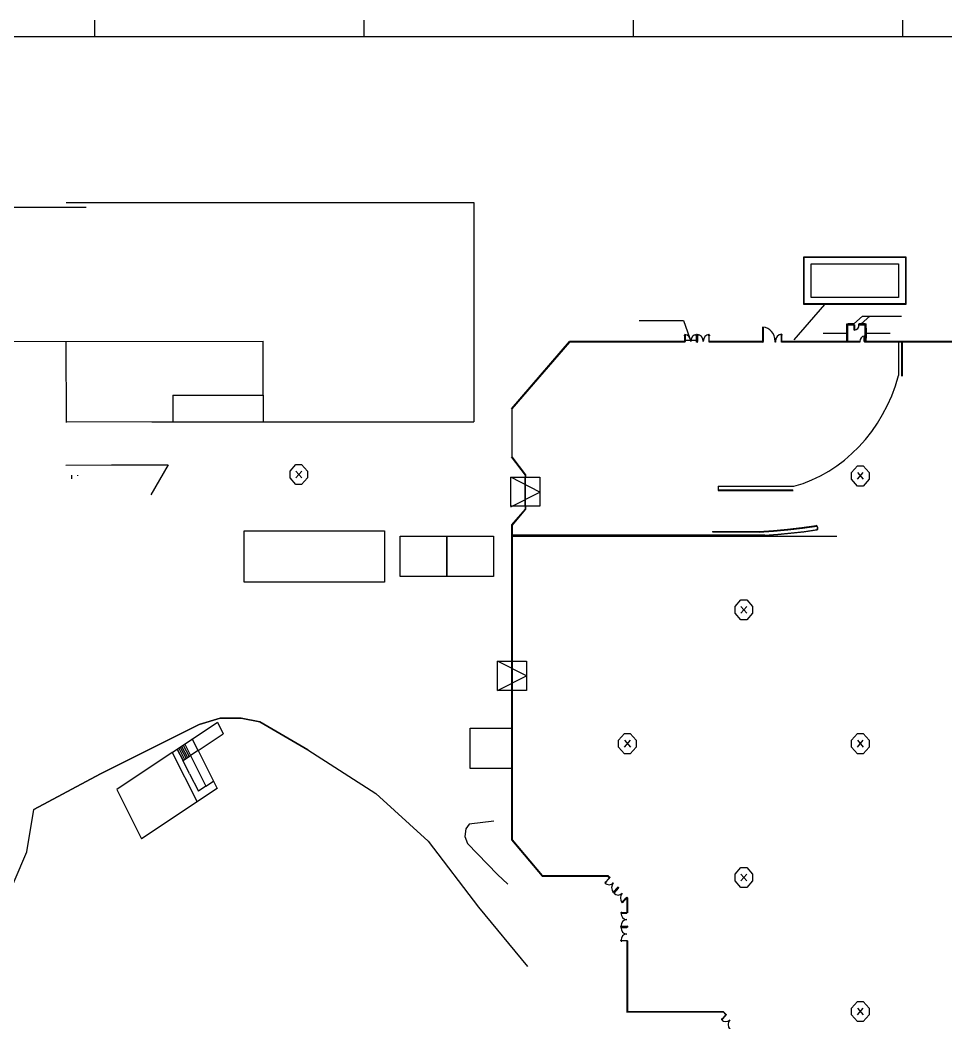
# Model space of a CAD drawing. Extents: x 0 to 5952, y 0 to 1070.
# Drawn here: x 1354 to 1880, y 454 to 1024 of the extents above; entities that cross this region are included whole.
import ezdxf

# ---------------------------------------------------------------- set-up
doc = ezdxf.new("R2010")
doc.units = 0

msp = doc.modelspace()

# ---------------------------------------------------------------- linework, layer by layer
at = {"layer": 'ARQ_MARGEM PRANCHA', "color": 210}
msp.add_lwpolyline([(2458.854069, 1014.147456), (20.774632, 1014.147456)], dxfattribs=at)
at = {"layer": 'ARQ_VISTA', "color": 252}
for points in [[(1396.81915, 1014.147456), (1396.81915, 1023.647336)], [(1549.712961, 1014.147456), (1549.712961, 1023.647336)], [(1702.606852, 1014.147456), (1702.606852, 1023.647336)], [(1855.58816, 1014.147456), (1855.58816, 1023.647336)]]:
    msp.add_lwpolyline(points, dxfattribs=at)
at = {"layer": 'ESTANDES', "color": 170}
for points in [[(1510.975285, 771.371758), (1514.281197, 771.371758), (1517.587055, 767.572266), (1517.587055, 763.772775), (1514.281197, 759.973284), (1510.975285, 759.973284), (1507.669453, 763.772775), (1507.669453, 767.572266), (1510.975285, 771.371758)], [(1829.764066, 770.515964), (1833.069871, 770.515964), (1836.37573, 766.716473), (1836.37573, 762.916982), (1833.069871, 759.117517), (1829.764066, 759.117517), (1826.458207, 762.916982), (1826.458207, 766.716473), (1829.764066, 770.515964)], [(1510.964702, 767.572134), (1514.288499, 763.772193)], [(1510.964702, 763.772193), (1514.288499, 767.572134)], [(1829.785126, 766.717663), (1833.108897, 762.917696)], [(1829.785126, 762.917696), (1833.108897, 766.717663)], [(1763.646573, 694.526218), (1766.952485, 694.526218), (1770.258343, 690.726727), (1770.258343, 686.927289), (1766.952485, 683.127771), (1763.646573, 683.127771), (1760.340714, 686.927289), (1760.340714, 690.726727), (1763.646573, 694.526218)], [(1763.659405, 690.728526), (1766.983176, 686.928559)], [(1763.659405, 686.928559), (1766.983176, 690.728526)], [(1697.529133, 618.536473), (1700.834992, 618.536473), (1704.140851, 614.737034), (1704.140851, 610.937517), (1700.834992, 607.138025), (1697.529133, 607.138025), (1694.223301, 610.937517), (1694.223301, 614.737034), (1697.529133, 618.536473)], [(1829.764066, 618.536473), (1833.069871, 618.536473), (1836.37573, 614.737034), (1836.37573, 610.937517), (1833.069871, 607.138025), (1829.764066, 607.138025), (1826.458207, 610.937517), (1826.458207, 614.737034), (1829.764066, 618.536473)], [(1697.533711, 614.739336), (1700.857482, 610.939369)], [(1697.533711, 610.939369), (1700.857482, 614.739336)], [(1829.785126, 614.739336), (1833.108897, 610.939369)], [(1829.785126, 610.939369), (1833.108897, 614.739336)], [(1763.646573, 542.546751), (1766.952485, 542.546751), (1770.258343, 538.74727), (1770.258343, 534.947792), (1766.952485, 531.148311), (1763.646573, 531.148311), (1760.340714, 534.947792), (1760.340714, 538.74727), (1763.646573, 542.546751)], [(1763.659405, 538.750141), (1766.983176, 534.950192)], [(1763.659405, 534.950192), (1766.983176, 538.750141)], [(1829.764066, 466.556992), (1833.069871, 466.556992), (1836.37573, 462.757538), (1836.37573, 458.958078), (1833.069871, 455.158619), (1829.764066, 455.158619), (1826.458207, 458.958078), (1826.458207, 462.757538), (1829.764066, 466.556992)], [(1829.785126, 462.760956), (1833.108897, 458.960994)], [(1829.785126, 458.960994), (1833.108897, 462.760956)]]:
    msp.add_lwpolyline(points, dxfattribs=at)
at = {"layer": 'ESTANDES', "color": 7}
for points in [[(1596.700045, 707.824424), (1570.253069, 707.824424), (1570.253069, 730.621346), (1596.700045, 730.621346), (1596.700045, 707.824424)], [(1623.146994, 707.824424), (1596.700045, 707.824424), (1596.700045, 730.621346), (1623.146994, 730.621346), (1623.146994, 707.824424)]]:
    msp.add_lwpolyline(points, dxfattribs=at)
at = {"layer": 'MALHA', "color": 9}
for points in [[(1383.698982, 765.34043), (1383.698982, 763.219268)], [(1387.02278, 765.34043), (1387.02278, 764.94837)], [(1387.02278, 765.34043), (1387.02278, 764.94837)], [(1633.419746, 730.618065), (1818.151888, 730.618065)]]:
    msp.add_lwpolyline(points, dxfattribs=at)
at = {"layer": 'PAVILHÃ\x83O', "color": 7}
for points in [[(2029.470573, 959.743926), (2028.478069, 958.978567), (2025.826286, 956.40981), (1925.241619, 840.80646), (1833.772339, 840.80646)], [(1391.920925, 917.308729), (1314.24949, 917.268512)], [(1380.550127, 920.153658), (1612.077556, 920.153658)], [(1612.077556, 920.153658), (1612.077556, 795.498896)], [(1857.220267, 862.244456), (1799.31297, 862.244456), (1799.31297, 889.291162), (1857.220267, 889.291162), (1857.220267, 862.244456)], [(1856.979258, 862.521395), (1799.553952, 862.521395), (1799.553952, 889.014197), (1856.979258, 889.014197), (1856.979258, 862.521395)], [(1853.137989, 866.164412), (1803.549923, 866.164412), (1803.549923, 885.161842), (1853.137989, 885.161842), (1853.137989, 866.164412)], [(1811.143375, 862.244456), (1793.69627, 842.018012)], [(1832.671542, 855.574451), (1827.773369, 851.25172)], [(1836.782553, 855.574451), (1831.971825, 851.25172)], [(1832.671542, 855.574451), (1854.713475, 855.574451)], [(1705.843125, 853.121555), (1731.121358, 853.121555)], [(1731.121358, 853.121555), (1734.445156, 843.440701)], [(1776.079831, 849.050152), (1775.904915, 849.050152)], [(1775.904915, 849.050152), (1775.904915, 848.617902)], [(1775.904915, 848.617902), (1775.992386, 848.617902)], [(1775.992386, 848.617902), (1775.992386, 848.979799)], [(1775.992386, 848.979799), (1776.079831, 848.979799)], [(1776.079831, 841.188888), (1776.079831, 849.241154)], [(1776.079831, 849.241154), (1776.254826, 849.241154)], [(1776.079831, 849.120531), (1776.079831, 849.120531)], [(1776.079831, 849.120531), (1776.079831, 848.90942)], [(1776.079831, 848.90942), (1776.079831, 848.90942)], [(1783.091254, 841.186401), (1782.948882, 842.809723), (1782.540498, 844.321709), (1781.894333, 845.689947), (1781.03854, 846.882053), (1780.001321, 847.86564), (1778.81083, 848.608298), (1777.495271, 849.077642), (1776.082821, 849.241286)], [(1776.254826, 849.241154), (1776.254826, 841.188888)], [(1776.254826, 849.120531), (1776.254826, 849.120531)], [(1776.254826, 849.120531), (1776.254826, 848.90942)], [(1776.254826, 849.050152), (1776.342244, 849.050152)], [(1776.342244, 848.979799), (1776.254826, 848.979799)], [(1776.254826, 848.90942), (1776.254826, 848.90942)], [(1776.342244, 849.050152), (1776.342244, 848.617902)], [(1776.342244, 848.617902), (1776.342244, 848.979799)], [(1776.342244, 848.617902), (1776.342244, 848.617902)], [(1823.8373, 841.188888), (1823.8373, 851.25172)], [(1823.8373, 851.25172), (1827.948312, 851.25172)], [(1823.8373, 848.788796), (1824.362127, 848.788796)], [(1823.8373, 843.088858), (1823.8373, 848.788796)], [(1824.012216, 848.788796), (1824.012216, 843.088858)], [(1824.187185, 848.788796), (1824.187185, 843.088858)], [(1824.362127, 841.188888), (1824.362127, 850.688767)], [(1824.362127, 850.688767), (1828.035783, 850.688767)], [(1824.362127, 843.088858), (1824.362127, 848.788796)], [(1824.537043, 850.688767), (1824.537043, 851.25172)], [(1824.537043, 850.688767), (1824.537043, 851.25172)], [(1827.860814, 851.25172), (1824.537043, 851.25172)], [(1824.537043, 851.111015), (1827.860814, 851.111015)], [(1824.537043, 850.829525), (1827.860814, 850.829525)], [(1827.860814, 850.688767), (1824.537043, 850.688767)], [(1827.860814, 850.688767), (1827.860814, 851.25172)], [(1827.860814, 850.688767), (1827.860814, 851.25172)], [(1827.948312, 850.688767), (1827.948312, 851.25172)], [(1827.948312, 847.642782), (1827.948312, 850.688767)], [(1827.948312, 850.688767), (1828.123228, 850.688767)], [(1828.123228, 850.688767), (1828.123228, 847.642782)], [(1828.132329, 847.64556), (1829.120018, 847.88088), (1829.944882, 848.548079), (1830.471031, 849.537169), (1830.61171, 850.685116)], [(1830.57234, 851.25172), (1834.77077, 851.25172)], [(1830.57234, 850.688767), (1830.57234, 851.25172)], [(1830.57234, 850.688767), (1834.245969, 850.688767)], [(1830.747282, 850.688767), (1830.747282, 851.25172)], [(1830.747282, 850.688767), (1830.747282, 851.25172)], [(1834.071053, 851.25172), (1830.747282, 851.25172)], [(1830.747282, 851.111015), (1834.071053, 851.111015)], [(1830.747282, 850.829525), (1834.071053, 850.829525)], [(1834.071053, 850.688767), (1830.747282, 850.688767)], [(1834.071053, 850.688767), (1834.071053, 851.25172)], [(1834.071053, 850.688767), (1834.071053, 851.25172)], [(1834.245969, 841.188888), (1834.245969, 850.688767)], [(1834.245969, 848.788796), (1834.77077, 848.788796)], [(1834.245969, 843.088858), (1834.245969, 848.788796)], [(1834.420964, 848.788796), (1834.420964, 843.088858)], [(1834.683325, 848.788796), (1834.683325, 843.088858)], [(1834.77077, 841.188888), (1834.77077, 851.25172)], [(1834.77077, 843.088858), (1834.77077, 848.788796)], [(1731.733656, 844.848097), (1731.646185, 844.848097)], [(1731.646185, 844.848097), (1731.646185, 844.435956)], [(1731.646185, 844.435956), (1731.646185, 844.777718)], [(1731.646185, 844.777718), (1731.733656, 844.777718)], [(1731.646185, 844.435956), (1731.646185, 844.435956)], [(1731.733656, 841.188888), (1731.733656, 845.0391)], [(1731.733656, 845.0391), (1731.908599, 845.0391)], [(1731.733656, 844.918476), (1731.733656, 844.918476)], [(1731.733656, 844.918476), (1731.733656, 844.707418)], [(1731.733656, 844.707418), (1731.733656, 844.707418)], [(1735.099655, 841.186401), (1734.835971, 842.687512), (1734.116888, 843.913326), (1733.050327, 844.739803), (1732.420461, 844.964514), (1731.74424, 845.042883)], [(1731.908599, 845.0391), (1731.908599, 841.188888)], [(1731.908599, 844.918476), (1731.908599, 844.918476)], [(1731.908599, 844.918476), (1731.908599, 844.707418)], [(1731.908599, 844.848097), (1731.996043, 844.848097)], [(1731.996043, 844.777718), (1731.908599, 844.777718)], [(1731.908599, 844.707418), (1731.908599, 844.707418)], [(1731.996043, 844.848097), (1731.996043, 844.435956)], [(1731.996043, 844.435956), (1731.996043, 844.777718)], [(1731.996043, 844.435956), (1731.996043, 844.435956)], [(1738.455123, 845.042883), (1737.171049, 844.749328), (1736.082448, 843.913326), (1735.355083, 842.662218), (1735.099655, 841.186401)], [(1738.293727, 844.848097), (1738.20623, 844.848097)], [(1738.20623, 844.848097), (1738.20623, 844.435956)], [(1738.20623, 844.435956), (1738.20623, 844.777718)], [(1738.20623, 844.777718), (1738.293727, 844.777718)], [(1738.20623, 844.435956), (1738.20623, 844.435956)], [(1738.468669, 845.0391), (1738.293727, 845.0391)], [(1738.293727, 845.0391), (1738.293727, 841.188888)], [(1738.293727, 844.918476), (1738.293727, 844.918476)], [(1738.293727, 844.918476), (1738.293727, 844.707418)], [(1738.293727, 844.707418), (1738.293727, 844.707418)], [(1738.468669, 841.188888), (1738.468669, 845.0391)], [(1738.468669, 844.918476), (1738.468669, 844.918476)], [(1738.468669, 844.918476), (1738.468669, 844.707418)], [(1738.468669, 844.848097), (1738.556141, 844.848097)], [(1738.556141, 844.777718), (1738.468669, 844.777718)], [(1738.468669, 844.707418), (1738.468669, 844.707418)], [(1738.556141, 844.848097), (1738.556141, 844.435956)], [(1738.556141, 844.435956), (1738.556141, 844.777718)], [(1738.556141, 844.435956), (1738.556141, 844.435956)], [(1738.818554, 844.848097), (1738.731056, 844.848097)], [(1738.731056, 844.848097), (1738.731056, 844.435956)], [(1738.731056, 844.435956), (1738.731056, 844.777718)], [(1738.731056, 844.777718), (1738.818554, 844.777718)], [(1738.731056, 844.435956), (1738.731056, 844.435956)], [(1738.905999, 844.918476), (1738.818554, 844.918476)], [(1738.818554, 844.918476), (1738.818554, 844.707418)], [(1738.818554, 844.707418), (1738.905999, 844.707418)], [(1742.24038, 841.186401), (1741.984951, 842.662218), (1741.25756, 843.913378), (1740.168933, 844.749355), (1738.884832, 845.042883)], [(1738.905999, 841.188888), (1738.905999, 845.0391)], [(1738.905999, 845.0391), (1738.993496, 845.0391)], [(1738.993496, 845.0391), (1738.993496, 841.188888)], [(1738.993496, 844.918476), (1739.080941, 844.918476)], [(1739.080941, 844.707418), (1738.993496, 844.707418)], [(1739.080941, 844.918476), (1739.080941, 844.707418)], [(1739.080941, 844.848097), (1739.168386, 844.848097)], [(1739.168386, 844.777718), (1739.080941, 844.777718)], [(1739.168386, 844.848097), (1739.168386, 844.435956)], [(1739.168386, 844.435956), (1739.168386, 844.777718)], [(1739.168386, 844.435956), (1739.168386, 844.435956)], [(1745.595795, 845.042883), (1744.919547, 844.964514), (1744.289707, 844.739803), (1743.223147, 843.913326), (1742.504063, 842.687486), (1742.24038, 841.186401)], [(1745.466096, 844.848097), (1745.291154, 844.848097)], [(1745.291154, 844.848097), (1745.291154, 844.435956)], [(1745.291154, 844.435956), (1745.378651, 844.435956)], [(1745.378651, 844.435956), (1745.378651, 844.777718)], [(1745.378651, 844.777718), (1745.466096, 844.777718)], [(1745.553567, 845.0391), (1745.466096, 845.0391)], [(1745.466096, 845.0391), (1745.466096, 841.188888)], [(1745.466096, 844.918476), (1745.466096, 844.918476)], [(1745.466096, 844.918476), (1745.466096, 844.707418)], [(1745.466096, 844.707418), (1745.466096, 844.707418)], [(1745.553567, 841.188888), (1745.553567, 845.0391)], [(1745.553567, 844.918476), (1745.641038, 844.918476)], [(1745.641038, 844.707418), (1745.553567, 844.707418)], [(1745.641038, 844.918476), (1745.641038, 844.707418)], [(1745.641038, 844.848097), (1745.72851, 844.848097)], [(1745.72851, 844.777718), (1745.641038, 844.777718)], [(1745.72851, 844.848097), (1745.72851, 844.435956)], [(1745.72851, 844.435956), (1745.72851, 844.777718)], [(1745.72851, 844.435956), (1745.72851, 844.435956)], [(1786.760703, 845.289845), (1786.041169, 845.206475), (1785.37098, 844.967371), (1784.236105, 844.08795), (1783.470957, 842.783635), (1783.190367, 841.186401)], [(1786.576024, 845.099425), (1786.488526, 845.099425)], [(1786.488526, 845.099425), (1786.488526, 844.667175)], [(1786.488526, 844.667175), (1786.488526, 845.019018)], [(1786.488526, 845.019018), (1786.576024, 845.019018)], [(1786.488526, 844.667175), (1786.488526, 844.667175)], [(1786.663442, 845.169777), (1786.576024, 845.169777)], [(1786.576024, 845.169777), (1786.576024, 844.958719)], [(1786.576024, 844.958719), (1786.663442, 844.958719)], [(1786.75094, 845.290454), (1786.663442, 845.290454)], [(1786.663442, 845.290454), (1786.663442, 841.188888)], [(1786.75094, 841.188888), (1786.75094, 845.290454)], [(1786.75094, 845.169777), (1786.75094, 845.169777)], [(1786.75094, 845.169777), (1786.75094, 844.958719)], [(1786.75094, 845.099425), (1786.925882, 845.099425)], [(1786.838411, 845.019018), (1786.75094, 845.019018)], [(1786.75094, 844.958719), (1786.75094, 844.958719)], [(1786.838411, 844.667175), (1786.838411, 845.019018)], [(1786.925882, 844.667175), (1786.838411, 844.667175)], [(1786.925882, 845.099425), (1786.925882, 844.667175)], [(1810.367248, 845.953895), (1824.09974, 845.953895)], [(1823.8373, 843.088858), (1824.362127, 843.088858)], [(1828.123228, 847.642782), (1827.948312, 847.642782)], [(1833.607028, 844.22601), (1832.619339, 843.990663), (1831.794475, 843.323464), (1831.268326, 842.334347), (1831.127673, 841.186401)], [(1833.633698, 841.188888), (1833.633698, 844.224846)], [(1833.633698, 844.224846), (1833.808666, 844.224846)], [(1833.808666, 844.224846), (1833.808666, 841.188888)], [(1834.245969, 843.088858), (1834.77077, 843.088858)], [(1834.508383, 845.953895), (1848.32832, 845.953895)], [(1314.24949, 841.20897), (1492.334063, 841.440189)], [(1380.375158, 841.309485), (1380.550127, 795.237462)], [(1492.334063, 810.668577), (1492.334063, 841.440189)], [(1666.220207, 841.188888), (1633.244778, 802.99829)], [(1666.395149, 840.806883), (1633.594662, 802.847477)], [(1731.876372, 841.186401), (1666.227986, 841.186401)], [(1731.79377, 840.80646), (1666.364881, 840.80646)], [(1731.733656, 841.188888), (1731.383798, 841.188888)], [(1731.733656, 840.806883), (1731.383798, 840.806883)], [(1731.733656, 841.188888), (1731.733656, 840.806883)], [(1731.733656, 841.188888), (1731.733656, 841.188888)], [(1731.733656, 841.038102), (1731.733656, 841.188888)], [(1731.908599, 841.188888), (1731.733656, 841.188888)], [(1731.821127, 841.038102), (1731.733656, 841.038102)], [(1731.733656, 840.806883), (1731.821127, 840.806883)], [(1731.79377, 841.938399), (1738.405514, 841.938399)], [(1731.821127, 840.806883), (1731.821127, 841.038102)], [(1738.293727, 841.188888), (1738.468669, 841.188888)], [(1739.017071, 841.186401), (1738.322884, 841.186401)], [(1738.381198, 840.806883), (1738.381198, 841.038102)], [(1738.381198, 841.038102), (1738.468669, 841.038102)], [(1738.468669, 840.806883), (1738.381198, 840.806883)], [(1738.934441, 840.80646), (1738.405514, 840.80646)], [(1738.818554, 841.188888), (1738.468669, 841.188888)], [(1738.468669, 841.188888), (1738.468669, 840.806883)], [(1738.468669, 841.188888), (1738.468669, 841.188888)], [(1738.468669, 841.038102), (1738.468669, 841.188888)], [(1738.818554, 840.806883), (1738.468669, 840.806883)], [(1738.818554, 841.188888), (1738.818554, 840.806883)], [(1738.905999, 841.188888), (1738.818554, 841.188888)], [(1738.818554, 840.806883), (1738.905999, 840.806883)], [(1738.905999, 841.038102), (1738.905999, 841.188888)], [(1738.993496, 841.188888), (1738.905999, 841.188888)], [(1738.905999, 840.806883), (1738.905999, 841.038102)], [(1738.905999, 841.038102), (1738.905999, 841.038102)], [(1776.21498, 841.186401), (1745.463583, 841.186401)], [(1745.466096, 841.188888), (1745.553567, 841.188888)], [(1776.132377, 840.80646), (1745.546212, 840.80646)], [(1745.553567, 841.188888), (1745.641038, 841.188888)], [(1745.553567, 841.038102), (1745.553567, 841.188888)], [(1745.553567, 840.806883), (1745.553567, 841.038102)], [(1745.553567, 841.038102), (1745.553567, 841.038102)], [(1745.641038, 840.806883), (1745.553567, 840.806883)], [(1745.641038, 841.188888), (1745.641038, 840.806883)], [(1775.992386, 841.188888), (1775.992386, 840.806883)], [(1776.079831, 841.188888), (1775.992386, 841.188888)], [(1775.992386, 840.806883), (1776.167302, 840.806883)], [(1776.079831, 841.038102), (1776.079831, 841.188888)], [(1776.254826, 841.188888), (1776.079831, 841.188888)], [(1776.167302, 841.038102), (1776.079831, 841.038102)], [(1776.167302, 840.806883), (1776.167302, 841.038102)], [(1783.077257, 841.188888), (1783.164755, 841.188888)], [(1783.077257, 841.038102), (1783.077257, 841.188888)], [(1783.077257, 840.806883), (1783.077257, 841.038102)], [(1783.077257, 841.038102), (1783.077257, 841.038102)], [(1783.164755, 840.806883), (1783.077257, 840.806883)], [(1783.164755, 841.188888), (1783.164755, 840.806883)], [(1783.164755, 841.188888), (1783.164755, 841.188888)], [(1783.164755, 841.038102), (1783.164755, 841.188888)], [(1783.2522, 841.038102), (1783.164755, 841.038102)], [(1783.164755, 840.806883), (1783.2522, 840.806883)], [(1783.2522, 840.806883), (1783.2522, 841.038102)], [(1786.663442, 841.188888), (1786.75094, 841.188888)], [(1786.75094, 841.188888), (1786.838411, 841.188888)], [(1786.75094, 841.038102), (1786.75094, 841.188888)], [(1786.75094, 840.806883), (1786.75094, 841.038102)], [(1786.75094, 841.038102), (1786.75094, 841.038102)], [(1786.838411, 840.806883), (1786.75094, 840.806883)], [(1831.127673, 840.80646), (1786.810312, 840.80646)], [(1831.097167, 841.188888), (1786.838411, 841.188888)], [(1786.838411, 840.806883), (1786.838411, 841.188888)], [(1831.097167, 841.188888), (1831.097167, 840.806883)], [(1833.808666, 841.188888), (1833.633698, 841.188888)], [(1833.808666, 841.188888), (1833.808666, 840.806883)], [(1925.125097, 841.188888), (1833.808666, 841.188888)], [(1853.139048, 840.806883), (1853.139048, 821.807072)], [(1854.800946, 840.806883), (1854.800946, 821.515554)], [(1854.975915, 840.806883), (1854.975915, 821.485365)], [(1855.150804, 840.806883), (1855.150804, 821.455229)], [(1644.528184, 815.554235), (1653.274954, 825.637202)], [(1793.680845, 759.042163), (1798.87408, 760.628947), (1803.927139, 762.586888), (1808.827877, 764.90318), (1813.564231, 767.565043), (1818.124054, 770.559726), (1822.49523, 773.874369), (1826.66564, 777.496272), (1830.623193, 781.412603), (1834.355745, 785.610583), (1837.851177, 790.077432), (1841.097425, 794.800397), (1844.082319, 799.766647), (1846.793765, 804.963401), (1849.219647, 810.377907), (1851.347847, 815.997385), (1853.166247, 821.80903)], [(1441.165325, 810.668577), (1492.334063, 810.668577)], [(1441.165325, 810.668577), (1441.165325, 795.478762)], [(1492.334063, 810.668577), (1492.334063, 795.498896)], [(1633.585217, 802.844567), (1633.585217, 775.168074)], [(1380.375158, 795.730115), (1429.182229, 795.498896)], [(1429.182229, 795.498896), (1612.077556, 795.498896)], [(1633.253456, 775.600561), (1641.058946, 765.355299)], [(1633.583021, 775.745473), (1641.389489, 765.498888)], [(1380.375158, 770.869473), (1406.265663, 771.070583)], [(1406.265663, 771.070583), (1434.167951, 771.171072)], [(1438.453852, 771.140909), (1428.744926, 754.191881)], [(1434.167951, 771.171072), (1438.453852, 771.140909)], [(1641.224283, 747.755317), (1632.959478, 747.755317), (1632.959478, 764.093106), (1649.488904, 764.093106), (1649.488904, 747.755317), (1641.224283, 747.755317)], [(1649.513854, 755.699819), (1632.982391, 764.0939)], [(1641.379329, 764.0939), (1641.029445, 764.0939)], [(1641.058946, 765.355299), (1641.058946, 764.093106)], [(1641.116916, 747.758069), (1641.116916, 764.0939)], [(1641.291884, 747.758069), (1641.291884, 764.0939)], [(1641.389489, 765.498888), (1641.389489, 764.093106)], [(1750.714153, 759.037348), (1750.714153, 756.96643)], [(1750.714153, 759.037348), (1793.660921, 759.037348)], [(1632.982391, 747.295657), (1649.513854, 755.699819)], [(1750.714153, 756.96643), (1793.136095, 756.96643)], [(1750.714153, 756.775428), (1793.223592, 756.775428)], [(1750.714153, 756.775428), (1750.714153, 756.584452)], [(1750.714153, 756.584452), (1793.223592, 756.584452)], [(1641.058946, 747.755317), (1641.058946, 746.050927), (1633.423133, 736.987318)], [(1641.389489, 747.755317), (1641.389489, 745.893553), (1633.757698, 736.834575)], [(1641.379329, 747.758069), (1641.029445, 747.758069)], [(1633.423133, 736.987318), (1633.423133, 659.56938)], [(1633.757698, 736.834575), (1633.818923, 659.56938)], [(1773.965257, 733.280563), (1782.056496, 733.823091), (1790.135088, 734.561992), (1798.198255, 735.497002), (1806.243325, 736.627829)], [(1773.973009, 733.090805), (1782.060756, 733.631004), (1790.13575, 734.369111), (1798.195213, 735.304888), (1806.236419, 736.438044)], [(1773.980815, 732.901046), (1782.165425, 733.448971), (1790.336939, 734.199328), (1798.492498, 735.151827), (1806.629245, 736.306149)], [(1806.640702, 734.199936), (1807.113618, 734.740003), (1807.197649, 735.500097), (1806.85729, 736.158962), (1806.236419, 736.438044)], [(1806.690047, 734.016607), (1807.253476, 734.636684), (1807.362035, 735.524545), (1806.969076, 736.299059), (1806.635199, 736.531601), (1806.243325, 736.627829)], [(1561.394142, 704.5278), (1481.557333, 704.5278), (1481.557333, 733.593909), (1561.394142, 733.593909), (1561.394142, 704.5278)], [(1777.216929, 731.191046), (1633.769578, 731.191046)], [(1747.565351, 733.282019), (1773.980629, 733.282019)], [(1747.565351, 733.282019), (1747.565351, 733.091043)], [(1747.565351, 733.091043), (1773.980629, 733.091043)], [(1777.200578, 731.188929), (1784.643298, 731.74876), (1792.074217, 732.477184), (1799.491193, 733.374014), (1806.892056, 734.438987)], [(1777.209706, 730.999276), (1784.586598, 731.55445), (1791.952086, 732.273111), (1799.304133, 733.154992), (1806.640702, 734.199936)], [(1633.619851, 643.041621), (1625.355177, 643.041621), (1625.355177, 659.702359), (1641.88455, 659.702359), (1641.88455, 643.041621), (1633.619851, 643.041621)], [(1641.904156, 651.301399), (1625.372693, 659.705534)], [(1633.857049, 659.564776), (1633.419746, 659.564776)], [(1633.710126, 659.56938), (1633.69531, 643.041621), (1633.529998, 643.041621), (1633.544815, 659.56938), (1633.710153, 659.56938)], [(1633.710126, 659.56938), (1633.69531, 643.041621), (1633.529998, 643.041621), (1633.544815, 659.56938), (1633.710153, 659.56938)], [(1625.372693, 643.037996), (1641.904156, 651.301399)], [(1633.419746, 643.037996), (1633.769578, 643.037996)], [(1633.423133, 643.041621), (1633.423133, 617.388526)], [(1633.76471, 643.041621), (1633.753333, 617.388526)], [(1328.941361, 486.261102), (1337.692708, 503.563994), (1358.226995, 551.519123), (1362.158169, 575.534168), (1399.999041, 595.697324), (1456.077223, 623.74254), (1467.990707, 627.366771), (1479.998304, 627.313696), (1490.49963, 625.175733), (1517.838224, 609.263288), (1556.456838, 584.592432), (1586.082302, 557.44461), (1614.670707, 520.065329), (1642.473353, 486.261059)], [(1517.838224, 609.263315), (1490.49963, 625.175813), (1479.998304, 627.313723), (1467.990707, 627.366824), (1456.077223, 623.742566), (1399.999041, 595.697403), (1362.158169, 575.534221)], [(1440.727996, 607.893357), (1466.531029, 625.013279)], [(1466.531029, 625.013279), (1469.767329, 618.428708)], [(1633.423133, 598.776462), (1609.951393, 598.776462), (1609.951393, 621.573383), (1633.423133, 621.573383), (1633.423133, 598.776462)], [(1455.510063, 608.948937), (1452.186318, 615.523454)], [(1452.273789, 615.362614), (1452.186318, 615.523454)], [(1455.510063, 608.948937), (1469.767329, 618.428708)], [(1633.423133, 617.388526), (1633.423133, 558.161709), (1650.714161, 537.557633), (1687.977528, 537.557633)], [(1633.753677, 617.388526), (1633.753677, 558.31866), (1650.850713, 537.937588), (1688.287937, 537.912452)], [(1446.938235, 603.228864), (1443.614437, 609.79338)], [(1443.701909, 609.632487), (1443.614437, 609.79338)], [(1443.614437, 609.79338), (1443.701909, 609.632487)], [(1443.614437, 609.79338), (1446.938235, 603.228864)], [(1444.489149, 610.366361), (1444.576594, 610.205495)], [(1444.489149, 610.366361), (1447.81292, 603.801872)], [(1445.363807, 610.939369), (1445.363807, 610.768474)], [(1445.363807, 610.939369), (1448.687578, 604.374853)], [(1446.151021, 611.512376), (1446.238492, 611.341482)], [(1446.151021, 611.512376), (1449.474792, 604.937832)], [(1447.02568, 612.075356), (1447.113151, 611.914489)], [(1447.02568, 612.075356), (1450.349451, 605.51084)], [(1447.900365, 612.648363), (1447.987836, 612.487497)], [(1447.900365, 612.648363), (1451.224136, 606.083847)], [(1440.727996, 607.893357), (1409.327047, 586.862898)], [(1440.727996, 607.893357), (1454.897818, 579.825942)], [(1446.938235, 603.228864), (1451.224136, 606.093901)], [(1447.725449, 603.962712), (1447.81292, 603.801872)], [(1448.600134, 604.535746), (1448.687578, 604.374853)], [(1449.387347, 605.108727), (1449.474792, 604.937832)], [(1450.262006, 605.67168), (1450.349451, 605.51084)], [(1451.136691, 606.244687), (1451.224136, 606.083847)], [(1455.510063, 608.948937), (1451.224136, 606.093901)], [(1451.399078, 606.194443), (1451.224136, 606.093901)], [(1451.224136, 606.093901), (1459.970958, 588.772949)], [(1455.510063, 608.948937), (1455.422644, 609.109751)], [(1455.510063, 608.948937), (1455.422644, 608.858423)], [(1455.510063, 608.948937), (1466.356114, 587.456013)], [(1450.699335, 595.759607), (1446.850764, 603.389678)], [(1446.850764, 603.389678), (1446.938235, 603.228864)], [(1450.699335, 595.759607), (1455.685031, 585.927967)], [(1450.699335, 595.759607), (1455.685031, 585.927967)], [(1450.699335, 595.759607), (1455.685031, 585.927967)], [(1409.327047, 586.862898), (1423.409371, 558.906008)], [(1466.356114, 587.456013), (1423.409371, 558.906008)], [(1459.970958, 588.772949), (1455.685031, 585.927967)], [(1459.970958, 588.772949), (1464.256859, 591.627932)], [(1459.970958, 588.772949), (1460.058403, 588.873437)], [(1464.081943, 591.537471), (1464.256859, 591.627932)], [(1623.308892, 568.863449), (1609.306393, 567.14051), (1607.524691, 564.539369), (1606.88821, 560.096232), (1608.362387, 556.140589), (1625.491041, 538.634314), (1631.388887, 533.032372)], [(1688.786914, 536.578737), (1686.425299, 533.854427)], [(1686.512744, 533.743849), (1688.961856, 536.468157)], [(1687.9997, 537.553871), (1688.262087, 537.915757)], [(1687.9997, 537.553871), (1688.087172, 537.463386)], [(1688.087172, 537.463386), (1688.349585, 537.815226)], [(1688.087172, 537.463386), (1688.786914, 536.618956)], [(1688.262087, 537.915757), (1688.349585, 537.815226)], [(1688.349585, 537.825299), (1689.136799, 536.970796)], [(1688.786914, 536.618956), (1689.136799, 536.970796)], [(1688.961856, 536.679271), (1688.786914, 536.578737)], [(1688.786914, 536.578737), (1688.786914, 536.618956)], [(1688.961856, 536.468157), (1688.786914, 536.578737)], [(1689.136799, 536.890384), (1688.961856, 536.639051)], [(1688.961856, 536.639051), (1688.961856, 536.679271)], [(1689.136799, 536.970796), (1689.136799, 536.890384)], [(1686.425299, 533.854427), (1686.512744, 533.743849)], [(1686.451519, 533.853067), (1686.976902, 533.357526), (1687.559831, 533.003025), (1688.821945, 532.717347), (1690.085144, 532.996434), (1690.669475, 533.34789), (1691.196842, 533.840684)], [(1686.512744, 534.105759), (1686.687713, 534.397285)], [(1686.775157, 534.37719), (1686.512744, 534.135906)], [(1686.512744, 534.135906), (1686.600242, 534.065543)], [(1686.512744, 533.965009), (1686.600242, 534.105759)], [(1686.512744, 534.005228), (1686.512744, 534.105759)], [(1686.512744, 533.944911), (1686.512744, 533.964967)], [(1686.600242, 534.105759), (1686.687713, 534.085704)], [(1686.600242, 533.81421), (1686.775157, 533.95496)], [(1686.600242, 533.834334), (1686.600242, 533.814279)], [(1686.687713, 534.397285), (1686.775157, 534.377229)], [(1686.775157, 533.834334), (1686.687713, 533.914744)], [(1686.687713, 533.854427), (1686.775157, 533.763968)], [(1687.037571, 534.075591), (1686.775157, 533.834334)], [(1686.775157, 533.763968), (1687.037571, 534.055494)], [(1686.775157, 533.95496), (1686.775157, 533.975016)], [(1687.037571, 534.055494), (1687.037571, 534.075549)], [(1691.196842, 533.840668), (1690.457253, 532.566818), (1690.208757, 531.116254), (1690.451644, 529.664435), (1691.186259, 528.386803)], [(1691.061084, 528.496295), (1693.510144, 531.210557)], [(1693.597642, 531.110024), (1691.148582, 528.385716)], [(1693.860055, 530.75816), (1691.498387, 528.033849)], [(1691.585911, 527.933342), (1693.9475, 530.647577)], [(1693.510144, 531.210557), (1693.597642, 531.110024)], [(1693.860055, 531.50208), (1693.597642, 531.25075)], [(1693.597642, 531.069807), (1693.9475, 531.421647)], [(1693.597642, 531.25075), (1693.685113, 531.210557)], [(1693.685113, 531.210557), (1693.597642, 531.110024)], [(1693.597642, 531.110024), (1693.597642, 531.069807)], [(1693.597642, 531.069807), (1693.860055, 530.798376)], [(1693.9475, 531.421647), (1693.860055, 531.50208)], [(1693.860055, 530.798376), (1694.122442, 531.160289)], [(1693.9475, 530.86874), (1693.860055, 530.75816)], [(1693.860055, 530.75816), (1693.860055, 530.798376)], [(1693.9475, 530.647577), (1693.860055, 530.75816)], [(1693.9475, 531.421647), (1694.122442, 531.160289)], [(1694.034971, 530.828547), (1693.9475, 530.86874)], [(1694.209913, 531.079853), (1694.034971, 530.828547)], [(1694.122442, 531.160289), (1694.209913, 531.079853)], [(1691.148582, 528.385716), (1691.061084, 528.496295)], [(1691.148582, 528.747604), (1691.410969, 529.03913)], [(1691.410969, 529.019032), (1691.148582, 528.777772)], [(1691.148582, 528.777772), (1691.236027, 528.697336)], [(1691.148582, 528.596803), (1691.323498, 528.747604)], [(1691.236027, 528.647071), (1691.148582, 528.747604)], [(1691.148582, 528.576707), (1691.148582, 528.596763)], [(1691.236027, 528.456076), (1691.410969, 528.596803)], [(1691.236027, 528.476174), (1691.236027, 528.456118)], [(1691.323498, 528.747604), (1691.323498, 528.727549)], [(1691.323498, 528.496295), (1691.410969, 528.405811)], [(1691.410969, 529.03913), (1691.410969, 529.019074)], [(1691.673356, 528.717458), (1691.410969, 528.476174)], [(1691.410969, 528.405811), (1691.673356, 528.697336)], [(1691.410969, 528.596803), (1691.410969, 528.616858)], [(1691.410969, 528.476174), (1691.410969, 528.55661)], [(1691.489259, 528.036744), (1692.014642, 527.541201), (1692.597571, 527.186702), (1693.859685, 526.901024), (1695.122883, 527.180111), (1695.707215, 527.531568), (1696.234555, 528.024361)], [(1691.498387, 528.285182), (1691.760827, 528.576707)], [(1691.585911, 528.194697), (1691.498387, 528.285182)], [(1691.498387, 528.033849), (1691.585911, 527.933342)], [(1691.760827, 528.55661), (1691.585911, 528.315326)], [(1691.585911, 528.315326), (1691.673356, 528.244963)], [(1691.585911, 528.144429), (1691.673356, 528.295231)], [(1691.585911, 528.124334), (1691.585911, 528.144389)], [(1691.673356, 528.697336), (1691.673356, 528.717391)], [(1691.673356, 528.295231), (1691.673356, 528.275175)], [(1691.673356, 527.99363), (1691.848298, 528.144429)], [(1691.673356, 528.013752), (1691.673356, 527.993696)], [(1691.760827, 528.576707), (1691.760827, 528.556652)], [(1691.760827, 527.953437), (1692.023214, 528.244963)], [(1691.848298, 528.144429), (1691.760827, 528.164484)], [(1691.848298, 528.0238), (1691.760827, 528.094164)], [(1691.760827, 528.043922), (1691.760827, 527.953437)], [(1692.023214, 528.26506), (1691.848298, 528.0238)], [(1692.023214, 528.244963), (1692.023214, 528.265018)], [(1696.234555, 528.024322), (1695.494993, 526.750471), (1695.246496, 525.299908), (1695.489357, 523.848085), (1696.223972, 522.570456)], [(1696.134225, 522.675718), (1698.495867, 525.400023)], [(1698.583285, 525.289444), (1696.22167, 522.575184)], [(1698.495867, 525.400023), (1698.583285, 525.289444)], [(1698.670783, 525.400023), (1698.583285, 525.289444)], [(1698.583285, 525.289444), (1698.670783, 525.249224)], [(1698.845725, 525.691549), (1698.670783, 525.440243)], [(1698.670783, 525.249224), (1698.933196, 525.611137)], [(1698.670783, 525.440243), (1698.670783, 525.400023)], [(1698.670783, 525.249224), (1698.845725, 524.977799)], [(1698.758254, 525.15874), (1699.020641, 525.510606)], [(1698.933196, 525.611137), (1698.845725, 525.691549)], [(1698.858928, 524.981485), (1698.858928, 516.84828)], [(1698.933196, 525.611137), (1699.195609, 525.339712)], [(1699.18201, 525.34013), (1699.18201, 516.791307)], [(1696.134225, 522.927024), (1696.396612, 523.218574)], [(1696.22167, 522.836563), (1696.134225, 522.927024)], [(1696.22167, 522.575184), (1696.134225, 522.675718)], [(1696.396612, 523.198449), (1696.22167, 522.957195)], [(1696.22167, 522.957195), (1696.309141, 522.886831)], [(1696.22167, 522.786298), (1696.309141, 522.937071)], [(1696.22167, 522.766176), (1696.22167, 522.786232)], [(1696.309141, 522.937071), (1696.309141, 522.917015)], [(1696.309141, 522.635499), (1696.484083, 522.786298)], [(1696.309141, 522.655597), (1696.309141, 522.635541)], [(1696.396612, 523.218574), (1696.396612, 523.198518)], [(1696.396612, 522.585233), (1696.659026, 522.886831)], [(1696.484083, 522.786298), (1696.396612, 522.806353)], [(1696.484083, 522.665667), (1696.396612, 522.736032)], [(1696.396612, 522.685764), (1696.396612, 522.585233)], [(1696.659026, 522.906927), (1696.484083, 522.665667)], [(1696.659026, 522.886831), (1696.659026, 522.906887)], [(1695.49658, 516.84828), (1695.760264, 515.347179), (1696.479374, 514.121361), (1697.545908, 513.29488), (1698.175774, 513.070162), (1698.851995, 512.991803)], [(1698.851995, 512.991803), (1698.175774, 512.913444), (1697.545908, 512.688726), (1696.479374, 511.862248), (1695.760264, 510.63643), (1695.49658, 509.135329)], [(1698.845725, 516.845089), (1695.521954, 516.845089)], [(1695.521954, 516.845089), (1695.521954, 516.694288)], [(1695.521954, 516.694288), (1698.845725, 516.694288)], [(1695.609398, 516.845089), (1695.609398, 516.875257)], [(1695.609398, 516.875233), (1695.784341, 516.875233)], [(1695.609398, 516.694288), (1695.609398, 516.66412)], [(1695.609398, 516.66412), (1695.784341, 516.66412)], [(1695.69687, 516.875233), (1695.69687, 517.005935)], [(1695.69687, 517.005935), (1696.046754, 517.005935)], [(1696.046754, 516.985813), (1695.69687, 516.985813)], [(1695.69687, 516.985813), (1695.69687, 516.875233)], [(1695.69687, 516.66412), (1695.69687, 516.533442)], [(1695.69687, 516.563613), (1695.69687, 516.66412)], [(1696.046754, 516.563613), (1695.69687, 516.563613)], [(1695.69687, 516.533442), (1696.046754, 516.533442)], [(1695.784341, 516.875233), (1695.784341, 516.845065)], [(1695.784341, 516.66412), (1695.784341, 516.694311)], [(1696.046754, 517.005935), (1696.046754, 516.985879)], [(1696.046754, 516.533442), (1696.046754, 516.563613)], [(1698.845725, 516.905401), (1699.195609, 516.905401)], [(1698.845725, 516.845089), (1698.845725, 516.905401)], [(1699.020641, 516.845089), (1698.845725, 516.845089)], [(1698.845725, 516.694288), (1698.845725, 516.845089)], [(1699.020641, 516.794824), (1699.020641, 516.845089)], [(1699.195609, 516.794824), (1699.020641, 516.794824)], [(1699.195609, 516.905401), (1699.195609, 516.794824)], [(1695.49658, 508.641397), (1695.760264, 507.140296), (1696.479374, 505.914475), (1697.545908, 505.087997), (1698.175774, 504.863281), (1698.851995, 504.78492)], [(1695.521954, 509.134574), (1695.521954, 509.285368)], [(1695.521954, 509.285368), (1698.845725, 509.285368)], [(1698.845725, 509.134574), (1695.521954, 509.134574)], [(1698.845725, 508.641987), (1695.521954, 508.641987)], [(1695.521954, 508.641987), (1695.521954, 508.491199)], [(1695.521954, 508.491199), (1698.845725, 508.491199)], [(1695.609398, 509.285368), (1695.609398, 509.315541)], [(1695.609398, 509.315528), (1695.784341, 509.315528)], [(1695.609398, 509.134574), (1695.609398, 509.104401)], [(1695.609398, 509.104417), (1695.784341, 509.104417)], [(1695.609398, 508.641987), (1695.609398, 508.67216)], [(1695.609398, 508.672147), (1695.784341, 508.672147)], [(1695.609398, 508.491199), (1695.609398, 508.461025)], [(1695.609398, 508.461036), (1695.784341, 508.461036)], [(1695.69687, 509.315528), (1695.69687, 509.446216)], [(1695.69687, 509.446216), (1696.046754, 509.446216)], [(1696.046754, 509.416056), (1695.69687, 509.416056)], [(1695.69687, 509.416056), (1695.69687, 509.315528)], [(1695.69687, 509.104417), (1695.69687, 508.973732)], [(1695.69687, 509.003892), (1695.69687, 509.104417)], [(1696.046754, 509.003892), (1695.69687, 509.003892)], [(1695.69687, 508.973732), (1696.046754, 508.973732)], [(1695.69687, 508.672147), (1695.69687, 508.802832)], [(1695.69687, 508.802832), (1696.046754, 508.802832)], [(1696.046754, 508.772673), (1695.69687, 508.772673)], [(1695.69687, 508.772673), (1695.69687, 508.672147)], [(1695.69687, 508.461036), (1695.69687, 508.330348)], [(1695.69687, 508.360508), (1695.69687, 508.461036)], [(1696.046754, 508.360508), (1695.69687, 508.360508)], [(1695.69687, 508.330348), (1696.046754, 508.330348)], [(1695.784341, 509.315528), (1695.784341, 509.28536)], [(1695.784341, 509.104417), (1695.784341, 509.134588)], [(1695.784341, 508.672147), (1695.784341, 508.641979)], [(1695.784341, 508.461036), (1695.784341, 508.491209)], [(1696.046754, 509.446216), (1696.046754, 509.416043)], [(1696.046754, 508.973732), (1696.046754, 509.0039)], [(1696.046754, 508.802832), (1696.046754, 508.772665)], [(1696.046754, 508.330348), (1696.046754, 508.360521)], [(1698.845725, 509.285368), (1698.845725, 509.134574)], [(1698.845725, 509.134574), (1698.845725, 509.07426)], [(1699.020641, 509.134574), (1698.845725, 509.134574)], [(1698.845725, 509.07426), (1699.195609, 509.07426)], [(1698.845725, 508.641987), (1698.845725, 508.702304)], [(1698.845725, 508.702304), (1699.195609, 508.702304)], [(1699.020641, 508.641987), (1698.845725, 508.641987)], [(1698.845725, 508.491199), (1698.845725, 508.641987)], [(1698.852075, 509.28731), (1698.852075, 508.698399)], [(1699.195609, 509.194894), (1699.020641, 509.194894)], [(1699.020641, 509.194894), (1699.020641, 509.134574)], [(1699.020641, 508.58167), (1699.020641, 508.641987)], [(1699.195609, 508.58167), (1699.020641, 508.58167)], [(1699.18201, 509.19232), (1699.18201, 508.698399)], [(1699.18201, 509.19232), (1699.18201, 508.584406)], [(1699.195609, 509.07426), (1699.195609, 509.194894)], [(1699.195609, 508.702304), (1699.195609, 508.58167)], [(1698.851995, 504.78492), (1698.175774, 504.706561), (1697.545908, 504.481843), (1696.479374, 503.655365), (1695.760264, 502.429549), (1695.49658, 500.928448)], [(1695.521954, 500.931467), (1695.521954, 501.082258)], [(1695.521954, 501.082258), (1698.845725, 501.082258)], [(1695.609398, 501.082258), (1695.609398, 501.112428)], [(1695.609398, 501.112415), (1695.784341, 501.112415)], [(1695.69687, 501.112415), (1695.69687, 501.243103)], [(1695.69687, 501.243103), (1696.046754, 501.243103)], [(1696.046754, 501.212944), (1695.69687, 501.212944)], [(1695.69687, 501.212944), (1695.69687, 501.112415)], [(1695.784341, 501.112415), (1695.784341, 501.082245)], [(1696.046754, 501.243103), (1696.046754, 501.21293)], [(1698.845725, 501.082258), (1698.845725, 500.931467)], [(1698.845725, 500.931467), (1695.521954, 500.931467)], [(1695.609398, 500.931467), (1695.609398, 500.901297)], [(1695.609398, 500.901307), (1695.784341, 500.901307)], [(1695.69687, 500.901307), (1695.69687, 500.770622)], [(1695.69687, 500.790727), (1695.69687, 500.901307)], [(1696.046754, 500.790727), (1695.69687, 500.790727)], [(1695.69687, 500.770622), (1696.046754, 500.770622)], [(1695.784341, 500.901307), (1695.784341, 500.93148)], [(1696.046754, 500.770622), (1696.046754, 500.79073)], [(1698.851995, 500.928448), (1698.840618, 460.477861), (1753.588318, 460.594773)], [(1698.845725, 500.931467), (1698.845725, 500.871147)], [(1699.020641, 500.931467), (1698.845725, 500.931467)], [(1699.195609, 500.98173), (1699.020641, 500.98173)], [(1699.020641, 500.98173), (1699.020641, 500.931467)], [(1699.18201, 500.98545), (1699.18201, 460.857755), (1753.638086, 460.857755)], [(1699.195609, 500.871147), (1699.195609, 500.98173)], [(1755.087551, 458.880568), (1752.638465, 456.186415)], [(1752.638465, 456.437734), (1752.900878, 456.729271)], [(1752.725963, 456.337211), (1752.638465, 456.437734)], [(1752.638465, 456.186415), (1752.725963, 456.075835)], [(1752.656668, 456.186116), (1753.178082, 455.685065), (1753.758154, 455.324441), (1755.017939, 455.025491), (1756.283334, 455.291272), (1756.870417, 455.636564), (1757.401673, 456.123788)], [(1752.725963, 456.075835), (1755.175049, 458.769989)], [(1752.98835, 456.70916), (1752.725963, 456.467897)], [(1752.725963, 456.467897), (1752.813381, 456.387472)], [(1752.725963, 456.296995), (1752.813381, 456.437734)], [(1752.725963, 456.276892), (1752.725963, 456.297)], [(1752.813381, 456.437734), (1752.900878, 456.417626)], [(1752.813381, 456.146204), (1752.98835, 456.286943)], [(1752.813381, 456.166312), (1752.813381, 456.14623)], [(1752.900878, 456.729271), (1752.98835, 456.709136)], [(1752.98835, 456.166312), (1752.900878, 456.246735)], [(1752.900878, 456.186415), (1752.98835, 456.095943)], [(1753.250736, 456.407577), (1752.98835, 456.166312)], [(1752.98835, 456.095943), (1753.250736, 456.387472)], [(1752.98835, 456.286943), (1752.98835, 456.307052)], [(1753.250736, 456.387472), (1753.250736, 456.40758)], [(1753.600648, 460.86097), (1755.175049, 459.071574)], [(1753.600648, 460.599596), (1755.00008, 458.92078)], [(1753.688066, 460.539279), (1753.775563, 460.690073)], [(1755.00008, 458.92078), (1755.175049, 459.071574)], [(1755.087551, 458.880568), (1755.00008, 458.92078)], [(1755.175049, 458.991148), (1755.087551, 458.880568)], [(1755.175049, 458.769989), (1755.087551, 458.880568)], [(1755.175049, 459.071574), (1755.262493, 458.991148)], [(1755.262493, 458.991148), (1755.175049, 458.950937)], [(1755.175049, 458.950937), (1755.175049, 458.991148)], [(1757.401673, 456.124188), (1756.651977, 454.858222), (1756.391892, 453.41037), (1756.623138, 451.956069), (1757.34746, 450.670743)]]:
    msp.add_lwpolyline(points, dxfattribs=at)

doc.saveas('drawing.dxf')
